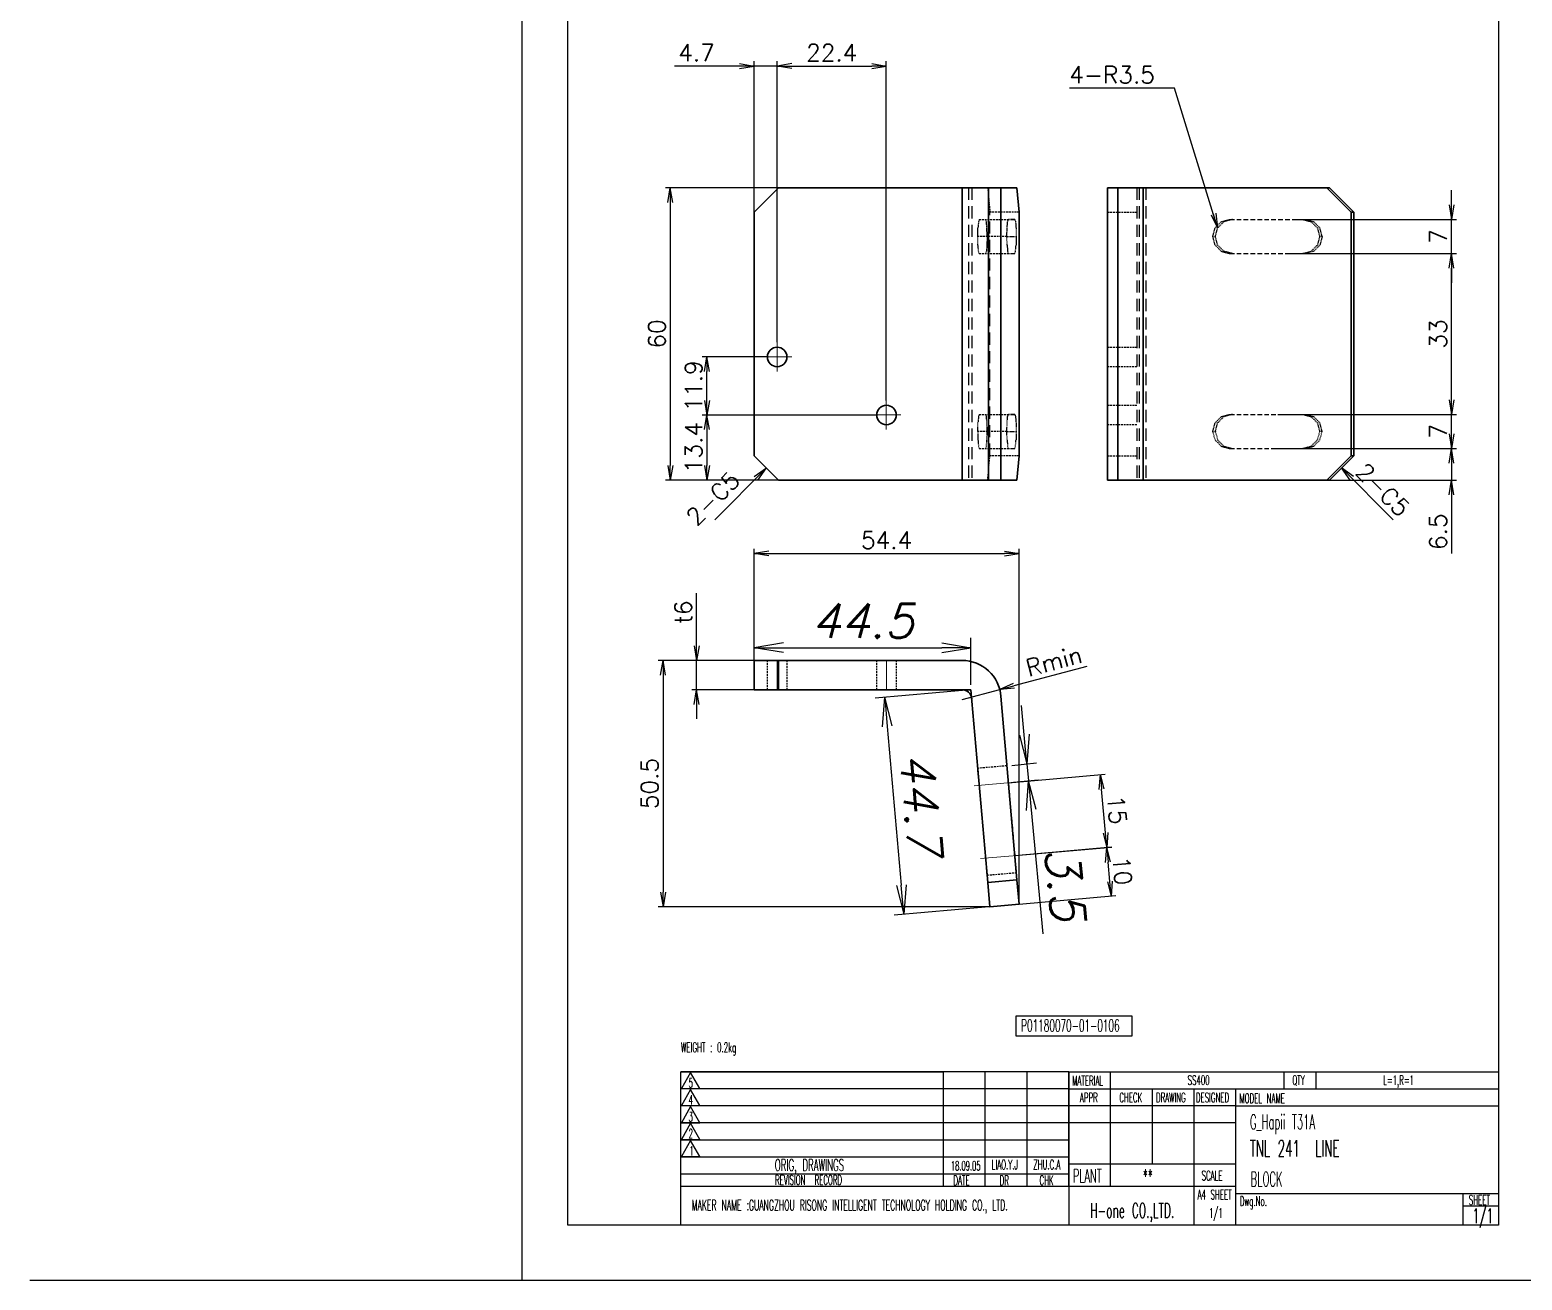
# Model space of a CAD drawing. Header units: inches. Extents: x 21 to 8642, y -3779 to 2137.
# Drawn here: x 20.5 to 326.8, y 18.9 to 275.5 of the extents above; entities that cross this region are included whole.
import ezdxf
from ezdxf.enums import TextEntityAlignment as Align

# ---------------------------------------------------------------- set-up
doc = ezdxf.new("R2010")
doc.units = ezdxf.units.IN
doc.header["$MEASUREMENT"] = 0
doc.linetypes.add('CENTER-HOKUTO', pattern=[23, 20, -1, 1, -1])
doc.linetypes.add('HIDDEN-HOKUTO', pattern=[3.8, 2.5, -1.3])
doc.layers.add('AM_HID', color=1, linetype='HIDDEN-HOKUTO', lineweight=25)
doc.layers.add('title_frame', color=7, linetype='Continuous')
doc.layers.add('word_dim', color=253, linetype='Continuous')
doc.styles.add('DIM_FONT', font='romans.shx', dxfattribs={"oblique": 15})
doc.styles.add('MX_NOTE_STANDARD', font='txt.shx', dxfattribs={"bigfont": 'bigfont.shx'})
doc.styles.get("Standard").update_dxf_attribs({"font": 'txt', "bigfont": 'gbcbig.shx'})
doc.dimstyles.new('HKT 1-1', dxfattribs={"dimtxt": 3.5, "dimasz": 3, "dimexe": 1, "dimexo": 0, "dimgap": 1, "dimtad": 3, "dimdsep": 46, "dimtxsty": 'Standard', "dimblk1": 'OPEN', "dimblk2": 'OPEN', "dimsah": 1, "dimcen": 0, "dimclrd": 256, "dimclre": 256, "dimclrt": 3, "dimazin": 2, "dimtfac": 1, "dimtmove": 0, "dimatfit": 3, "dimldrblk": 'OPEN', "dimfxl": 1, "dimtolj": 1, "dimlwd": 25, "dimlwe": 25, "dimarcsym": 0})
doc.dimstyles.new('SCALE-1-2$0', dxfattribs={"dimscale": 2, "dimtxt": 3.5, "dimasz": 3, "dimexe": 1, "dimexo": 0.5, "dimgap": 1, "dimtad": 3, "dimdec": 1, "dimdsep": 46, "dimtxsty": 'DIM_FONT', "dimblk1": 'OPEN', "dimblk2": 'OPEN', "dimsah": 1, "dimcen": 0, "dimclrd": 256, "dimclre": 256, "dimclrt": 7, "dimazin": 2, "dimtm": 1e-09, "dimtfac": 0.6, "dimtmove": 0, "dimatfit": 3, "dimldrblk": 'OPEN', "dimfxl": 1, "dimtolj": 2, "dimarcsym": 0})
doc.dimstyles.new('STANDARD 1-1', dxfattribs={"dimtxt": 3.5, "dimasz": 3, "dimexe": 1, "dimexo": 0, "dimgap": 1, "dimtad": 3, "dimdsep": 46, "dimtxsty": 'Standard', "dimblk1": 'OPEN', "dimblk2": 'OPEN', "dimsah": 1, "dimcen": 0, "dimclrt": 3, "dimazin": 2, "dimtfac": 1, "dimtmove": 0, "dimatfit": 3, "dimldrblk": 'OPEN', "dimfxl": 1, "dimtolj": 1, "dimtzin": 0, "dimarcsym": 0})

# ---------------------------------------------------------------- blocks, each defined once
blk = doc.blocks.new('_Open')
at = {"color": 0, "lineweight": -2}
for p, q in [((-1, 0.167), (0, 0)), ((-1, -0.167), (0, 0)), ((0, 0), (-1, 0))]:
    blk.add_line(p, q, dxfattribs=at)
blk = doc.blocks.new('*D8')
at = {"layer": 'DEFPOINTS', "color": 0, "linetype": 'Continuous', "ltscale": 2, "transparency": 16777216}
for p in [(169.2, 146.07), (150.49, 95.54), (217.57, 95.54)]:
    blk.add_point(p, dxfattribs=at)
at = {"layer": 'word_dim', "color": 0, "linetype": 'Continuous', "lineweight": -2, "ltscale": 2, "transparency": 16777216}
for p, q in [((169.2, 146.07), (149.49, 146.07)), ((150.49, 143.07), (150.49, 98.54)), ((217.57, 95.54), (149.49, 95.54))]:
    blk.add_line(p, q, dxfattribs=at)
at = {"layer": 'word_dim', "color": 0, "linetype": 'Continuous', "lineweight": -2, "ltscale": 2, "transparency": 16777216, "xscale": 3, "yscale": 3, "zscale": 3}
for p, rotation in [((150.49, 146.07), 90), ((150.49, 95.54), 270)]:
    blk.add_blockref('_Open', p, dxfattribs=dict(at, rotation=rotation))
at = {"layer": 'word_dim', "color": 3, "linetype": 'Continuous', "ltscale": 2, "transparency": 16777216, "insert": (147.74, 120.81), "char_height": 3.5, "attachment_point": 5, "rotation": 90}
blk.add_mtext('\\A1;50.5', dxfattribs=at)
blk = doc.blocks.new('*D9')
at = {"layer": 'DEFPOINTS', "color": 0, "linetype": 'Continuous', "ltscale": 2, "transparency": 16777216}
for p in [(157.38, 146.07), (169.2, 146.07), (169.2, 140.07)]:
    blk.add_point(p, dxfattribs=at)
at = {"layer": 'word_dim', "color": 0, "linetype": 'Continuous', "lineweight": -2, "ltscale": 2, "transparency": 16777216}
for p, q in [((157.38, 149.07), (157.38, 159.9)), ((169.2, 146.07), (156.38, 146.07)), ((157.38, 140.07), (157.38, 146.07)), ((169.2, 140.07), (156.38, 140.07)), ((157.38, 137.07), (157.38, 134.07))]:
    blk.add_line(p, q, dxfattribs=at)
at = {"layer": 'word_dim', "color": 0, "linetype": 'Continuous', "lineweight": -2, "ltscale": 2, "transparency": 16777216, "xscale": 3, "yscale": 3, "zscale": 3}
for p, rotation in [((157.38, 146.07), 270), ((157.38, 140.07), 90)]:
    blk.add_blockref('_Open', p, dxfattribs=dict(at, rotation=rotation))
at = {"layer": 'word_dim', "color": 3, "linetype": 'Continuous', "ltscale": 2, "transparency": 16777216, "insert": (154.63, 155.99), "char_height": 3.5, "attachment_point": 5, "rotation": 90}
blk.add_mtext('\\A1;t6', dxfattribs=at)
blk = doc.blocks.new('*D10')
at = {"layer": 'DEFPOINTS', "color": 0, "linetype": 'Continuous', "ltscale": 2, "transparency": 16777216}
for p in [(176.96, 243.07), (151.98, 183.07), (178.76, 183.07)]:
    blk.add_point(p, dxfattribs=at)
at = {"layer": 'word_dim', "color": 0, "linetype": 'Continuous', "lineweight": -2, "ltscale": 2, "transparency": 16777216}
for p, q in [((176.96, 243.07), (150.98, 243.07)), ((151.98, 240.07), (151.98, 186.07)), ((178.76, 183.07), (150.98, 183.07))]:
    blk.add_line(p, q, dxfattribs=at)
at = {"layer": 'word_dim', "color": 0, "linetype": 'Continuous', "lineweight": -2, "ltscale": 2, "transparency": 16777216, "xscale": 3, "yscale": 3, "zscale": 3}
for p, rotation in [((151.98, 243.07), 90), ((151.98, 183.07), 270)]:
    blk.add_blockref('_Open', p, dxfattribs=dict(at, rotation=rotation))
at = {"layer": 'word_dim', "color": 3, "linetype": 'Continuous', "ltscale": 2, "transparency": 16777216, "insert": (149.23, 213.07), "char_height": 3.5, "attachment_point": 5, "rotation": 90}
blk.add_mtext('\\A1;60', dxfattribs=at)
blk = doc.blocks.new('*D11')
at = {"layer": 'DEFPOINTS', "color": 0, "linetype": 'Continuous', "ltscale": 2, "transparency": 16777216}
for p in [(275.74, 189.57), (312.32, 189.57), (275.74, 183.07)]:
    blk.add_point(p, dxfattribs=at)
at = {"layer": 'word_dim', "color": 0, "linetype": 'Continuous', "lineweight": -2, "ltscale": 2, "transparency": 16777216}
for p, q in [((312.32, 192.57), (312.32, 195.57)), ((275.74, 189.57), (313.32, 189.57)), ((312.32, 189.57), (312.32, 183.07)), ((275.74, 183.07), (313.32, 183.07)), ((312.32, 180.07), (312.32, 167.99))]:
    blk.add_line(p, q, dxfattribs=at)
at = {"layer": 'word_dim', "color": 0, "linetype": 'Continuous', "lineweight": -2, "ltscale": 2, "transparency": 16777216, "xscale": 3, "yscale": 3, "zscale": 3}
for p, rotation in [((312.32, 189.57), 270), ((312.32, 183.07), 90)]:
    blk.add_blockref('_Open', p, dxfattribs=dict(at, rotation=rotation))
at = {"layer": 'word_dim', "color": 3, "linetype": 'Continuous', "ltscale": 2, "transparency": 16777216, "insert": (309.57, 172.49), "char_height": 3.5, "attachment_point": 5, "rotation": 90}
blk.add_mtext('\\A1;6.5', dxfattribs=at)
blk = doc.blocks.new('*D12')
at = {"layer": 'DEFPOINTS', "color": 0, "linetype": 'Continuous', "ltscale": 2, "transparency": 16777216}
for p in [(276.69, 196.57), (312.32, 196.57), (275.74, 189.57)]:
    blk.add_point(p, dxfattribs=at)
at = {"layer": 'word_dim', "color": 0, "linetype": 'Continuous', "lineweight": -2, "ltscale": 2, "transparency": 16777216}
for p, q in [((312.32, 199.57), (312.32, 202.57)), ((276.69, 196.57), (313.32, 196.57)), ((312.32, 189.57), (312.32, 196.57)), ((275.74, 189.57), (313.32, 189.57)), ((312.32, 186.57), (312.32, 183.57))]:
    blk.add_line(p, q, dxfattribs=at)
at = {"layer": 'word_dim', "color": 0, "linetype": 'Continuous', "lineweight": -2, "ltscale": 2, "transparency": 16777216, "xscale": 3, "yscale": 3, "zscale": 3}
for p, rotation in [((312.32, 196.57), 270), ((312.32, 189.57), 90)]:
    blk.add_blockref('_Open', p, dxfattribs=dict(at, rotation=rotation))
at = {"layer": 'word_dim', "color": 3, "linetype": 'Continuous', "ltscale": 2, "transparency": 16777216, "insert": (309.57, 193.07), "char_height": 3.5, "attachment_point": 5, "rotation": 90}
blk.add_mtext('\\A1;7', dxfattribs=at)
blk = doc.blocks.new('*D13')
at = {"layer": 'DEFPOINTS', "color": 0, "linetype": 'Continuous', "ltscale": 2, "transparency": 16777216}
for p in [(278.74, 229.57), (312.32, 229.57), (276.69, 196.57)]:
    blk.add_point(p, dxfattribs=at)
at = {"layer": 'word_dim', "color": 0, "linetype": 'Continuous', "lineweight": -2, "ltscale": 2, "transparency": 16777216}
for p, q in [((278.74, 229.57), (313.32, 229.57)), ((312.32, 199.57), (312.32, 226.57)), ((276.69, 196.57), (313.32, 196.57))]:
    blk.add_line(p, q, dxfattribs=at)
at = {"layer": 'word_dim', "color": 0, "linetype": 'Continuous', "lineweight": -2, "ltscale": 2, "transparency": 16777216, "xscale": 3, "yscale": 3, "zscale": 3}
for p, rotation in [((312.32, 229.57), 90), ((312.32, 196.57), 270)]:
    blk.add_blockref('_Open', p, dxfattribs=dict(at, rotation=rotation))
at = {"layer": 'word_dim', "color": 3, "linetype": 'Continuous', "ltscale": 2, "transparency": 16777216, "insert": (309.57, 213.07), "char_height": 3.5, "attachment_point": 5, "rotation": 90}
blk.add_mtext('\\A1;33', dxfattribs=at)
blk = doc.blocks.new('*D14')
at = {"layer": 'DEFPOINTS', "color": 0, "linetype": 'Continuous', "ltscale": 2, "transparency": 16777216}
for p in [(279.95, 236.57), (312.32, 236.57), (278.74, 229.57)]:
    blk.add_point(p, dxfattribs=at)
at = {"layer": 'word_dim', "color": 0, "linetype": 'Continuous', "lineweight": -2, "ltscale": 2, "transparency": 16777216}
for p, q in [((312.32, 239.57), (312.32, 242.57)), ((279.95, 236.57), (313.32, 236.57)), ((312.32, 229.57), (312.32, 236.57)), ((278.74, 229.57), (313.32, 229.57)), ((312.32, 226.57), (312.32, 223.57))]:
    blk.add_line(p, q, dxfattribs=at)
at = {"layer": 'word_dim', "color": 0, "linetype": 'Continuous', "lineweight": -2, "ltscale": 2, "transparency": 16777216, "xscale": 3, "yscale": 3, "zscale": 3}
for p, rotation in [((312.32, 236.57), 270), ((312.32, 229.57), 90)]:
    blk.add_blockref('_Open', p, dxfattribs=dict(at, rotation=rotation))
at = {"layer": 'word_dim', "color": 3, "linetype": 'Continuous', "ltscale": 2, "transparency": 16777216, "insert": (309.57, 233.07), "char_height": 3.5, "attachment_point": 5, "rotation": 90}
blk.add_mtext('\\A1;7', dxfattribs=at)
blk = doc.blocks.new('*D15')
at = {"layer": 'DEFPOINTS', "color": 0, "linetype": 'Continuous', "ltscale": 2, "transparency": 16777216}
for p in [(193.31, 196.44), (159.51, 183.07), (174.2, 183.07)]:
    blk.add_point(p, dxfattribs=at)
at = {"layer": 'word_dim', "color": 0, "linetype": 'Continuous', "lineweight": -2, "ltscale": 2, "transparency": 16777216}
for p, q in [((193.31, 196.44), (158.51, 196.44)), ((159.51, 193.44), (159.51, 186.07)), ((174.2, 183.07), (158.51, 183.07))]:
    blk.add_line(p, q, dxfattribs=at)
at = {"layer": 'word_dim', "color": 0, "linetype": 'Continuous', "lineweight": -2, "ltscale": 2, "transparency": 16777216, "xscale": 3, "yscale": 3, "zscale": 3}
for p, rotation in [((159.51, 196.44), 90), ((159.51, 183.07), 270)]:
    blk.add_blockref('_Open', p, dxfattribs=dict(at, rotation=rotation))
at = {"layer": 'word_dim', "color": 3, "linetype": 'Continuous', "ltscale": 2, "transparency": 16777216, "insert": (156.76, 189.76), "char_height": 3.5, "attachment_point": 5, "rotation": 90}
blk.add_mtext('\\A1;13.4', dxfattribs=at)
blk = doc.blocks.new('*D16')
at = {"layer": 'DEFPOINTS', "color": 0, "linetype": 'Continuous', "ltscale": 2, "transparency": 16777216}
for p in [(159.51, 208.36), (171.91, 208.36), (194.35, 196.44)]:
    blk.add_point(p, dxfattribs=at)
at = {"layer": 'word_dim', "color": 0, "linetype": 'Continuous', "lineweight": -2, "ltscale": 2, "transparency": 16777216}
for p, q in [((171.91, 208.36), (158.51, 208.36)), ((159.51, 199.44), (159.51, 205.36)), ((194.35, 196.44), (158.51, 196.44))]:
    blk.add_line(p, q, dxfattribs=at)
at = {"layer": 'word_dim', "color": 0, "linetype": 'Continuous', "lineweight": -2, "ltscale": 2, "transparency": 16777216, "xscale": 3, "yscale": 3, "zscale": 3}
for p, rotation in [((159.51, 208.36), 90), ((159.51, 196.44), 270)]:
    blk.add_blockref('_Open', p, dxfattribs=dict(at, rotation=rotation))
at = {"layer": 'word_dim', "color": 3, "linetype": 'Continuous', "ltscale": 2, "transparency": 16777216, "insert": (156.76, 202.4), "char_height": 3.5, "attachment_point": 5, "rotation": 90}
blk.add_mtext('\\A1;11.9', dxfattribs=at)
blk = doc.blocks.new('*D17')
at = {"layer": 'DEFPOINTS', "color": 0, "linetype": 'Continuous', "ltscale": 2, "transparency": 16777216}
for p in [(173.91, 268.04), (169.2, 214.18), (173.91, 211.36)]:
    blk.add_point(p, dxfattribs=at)
at = {"layer": 'word_dim', "color": 0, "linetype": 'Continuous', "lineweight": -2, "ltscale": 2, "transparency": 16777216}
for p, q in [((166.2, 268.04), (152.86, 268.04)), ((169.2, 214.18), (169.2, 269.04)), ((173.91, 268.04), (169.2, 268.04)), ((173.91, 211.36), (173.91, 269.04)), ((176.91, 268.04), (179.91, 268.04))]:
    blk.add_line(p, q, dxfattribs=at)
at = {"layer": 'word_dim', "color": 0, "linetype": 'Continuous', "lineweight": -2, "ltscale": 2, "transparency": 16777216, "xscale": 3, "yscale": 3, "zscale": 3}
blk.add_blockref('_Open', (169.2, 268.04), dxfattribs=at)
at = {"layer": 'word_dim', "color": 0, "linetype": 'Continuous', "lineweight": -2, "ltscale": 2, "transparency": 16777216, "xscale": 3, "yscale": 3, "zscale": 3, "rotation": 180}
blk.add_blockref('_Open', (173.91, 268.04), dxfattribs=at)
at = {"layer": 'word_dim', "color": 3, "linetype": 'Continuous', "ltscale": 2, "transparency": 16777216, "insert": (157.36, 270.79), "char_height": 3.5, "attachment_point": 5}
blk.add_mtext('\\A1;4.7', dxfattribs=at)
blk = doc.blocks.new('*D18')
at = {"layer": 'DEFPOINTS', "color": 0, "linetype": 'Continuous', "ltscale": 2, "transparency": 16777216}
for p in [(196.31, 268.04), (173.91, 211.36), (196.31, 199.44)]:
    blk.add_point(p, dxfattribs=at)
at = {"layer": 'word_dim', "color": 0, "linetype": 'Continuous', "lineweight": -2, "ltscale": 2, "transparency": 16777216}
for p, q in [((173.91, 211.36), (173.91, 269.04)), ((176.91, 268.04), (193.31, 268.04)), ((196.31, 199.44), (196.31, 269.04))]:
    blk.add_line(p, q, dxfattribs=at)
at = {"layer": 'word_dim', "color": 0, "linetype": 'Continuous', "lineweight": -2, "ltscale": 2, "transparency": 16777216, "xscale": 3, "yscale": 3, "zscale": 3, "rotation": 180}
blk.add_blockref('_Open', (173.91, 268.04), dxfattribs=at)
at = {"layer": 'word_dim', "color": 0, "linetype": 'Continuous', "lineweight": -2, "ltscale": 2, "transparency": 16777216, "xscale": 3, "yscale": 3, "zscale": 3}
blk.add_blockref('_Open', (196.31, 268.04), dxfattribs=at)
at = {"layer": 'word_dim', "color": 3, "linetype": 'Continuous', "ltscale": 2, "transparency": 16777216, "insert": (185.11, 270.79), "char_height": 3.5, "attachment_point": 5}
blk.add_mtext('\\A1;22.4', dxfattribs=at)
blk = doc.blocks.new('*D19')
at = {"layer": 'DEFPOINTS', "color": 0, "linetype": 'Continuous', "ltscale": 2, "transparency": 16777216}
for p in [(241.57, 107.68), (222.7, 106.03), (223.57, 96.07)]:
    blk.add_point(p, dxfattribs=at)
at = {"layer": 'word_dim', "color": 0, "linetype": 'Continuous', "lineweight": -2, "ltscale": 2, "transparency": 16777216}
for p, q in [((222.7, 106.03), (242.57, 107.77)), ((242.18, 100.71), (241.83, 104.7)), ((223.57, 96.07), (243.44, 97.81))]:
    blk.add_line(p, q, dxfattribs=at)
at = {"layer": 'word_dim', "color": 0, "linetype": 'Continuous', "lineweight": -2, "ltscale": 2, "transparency": 16777216, "xscale": 3, "yscale": 3, "zscale": 3}
for p, rotation in [((241.57, 107.68), 95.00064459754958), ((242.44, 97.72), 275.0006445975496)]:
    blk.add_blockref('_Open', p, dxfattribs=dict(at, rotation=rotation))
at = {"layer": 'word_dim', "color": 3, "linetype": 'Continuous', "ltscale": 2, "transparency": 16777216, "insert": (244.75, 102.94), "char_height": 3.5, "attachment_point": 5, "rotation": 275.0006}
blk.add_mtext('\\A1;10', dxfattribs=at)
blk = doc.blocks.new('*D20')
at = {"layer": 'DEFPOINTS', "color": 0, "linetype": 'Continuous', "ltscale": 2, "transparency": 16777216}
for p in [(240.24, 122.65), (221.37, 120.97), (222.7, 106.03)]:
    blk.add_point(p, dxfattribs=at)
at = {"layer": 'word_dim', "color": 0, "linetype": 'Continuous', "lineweight": -2, "ltscale": 2, "transparency": 16777216}
for p, q in [((221.37, 120.97), (241.23, 122.74)), ((241.3, 110.7), (240.5, 119.67)), ((222.7, 106.03), (242.56, 107.8))]:
    blk.add_line(p, q, dxfattribs=at)
at = {"layer": 'word_dim', "color": 0, "linetype": 'Continuous', "lineweight": -2, "ltscale": 2, "transparency": 16777216, "xscale": 3, "yscale": 3, "zscale": 3}
for p, rotation in [((240.24, 122.65), 95.09245455456644), ((241.57, 107.71), 275.0924545545664)]:
    blk.add_blockref('_Open', p, dxfattribs=dict(at, rotation=rotation))
at = {"layer": 'word_dim', "color": 3, "linetype": 'Continuous', "ltscale": 2, "transparency": 16777216, "insert": (243.64, 115.43), "char_height": 3.5, "attachment_point": 5, "rotation": 275.0925}
blk.add_mtext('\\A1;15', dxfattribs=at)
blk = doc.blocks.new('*D21')
at = {"layer": 'DEFPOINTS', "color": 0, "linetype": 'Continuous', "ltscale": 2, "transparency": 16777216}
for p in [(223.57, 168.01), (169.2, 140.07), (223.57, 96.07)]:
    blk.add_point(p, dxfattribs=at)
at = {"layer": 'word_dim', "color": 0, "linetype": 'Continuous', "lineweight": -2, "ltscale": 2, "transparency": 16777216}
for p, q in [((169.2, 140.07), (169.2, 169.01)), ((223.57, 96.07), (223.57, 169.01)), ((172.2, 168.01), (220.57, 168.01))]:
    blk.add_line(p, q, dxfattribs=at)
at = {"layer": 'word_dim', "color": 0, "linetype": 'Continuous', "lineweight": -2, "ltscale": 2, "transparency": 16777216, "xscale": 3, "yscale": 3, "zscale": 3, "rotation": 180}
blk.add_blockref('_Open', (169.2, 168.01), dxfattribs=at)
at = {"layer": 'word_dim', "color": 0, "linetype": 'Continuous', "lineweight": -2, "ltscale": 2, "transparency": 16777216, "xscale": 3, "yscale": 3, "zscale": 3}
blk.add_blockref('_Open', (223.57, 168.01), dxfattribs=at)
at = {"layer": 'word_dim', "color": 3, "linetype": 'Continuous', "ltscale": 2, "transparency": 16777216, "insert": (196.38, 170.76), "char_height": 3.5, "attachment_point": 5}
blk.add_mtext('\\A1;54.4', dxfattribs=at)
blk = doc.blocks.new('*D22')
at = {"layer": 'DEFPOINTS', "color": 0, "linetype": 'Continuous', "ltscale": 2, "transparency": 16777216}
for p in [(211.87, 138.07), (219.6, 140.12)]:
    blk.add_point(p, dxfattribs=at)
at = {"layer": 'word_dim', "linetype": 'Continuous', "lineweight": 25, "ltscale": 2, "transparency": 16777216}
for p, q in [((237.48, 144.86), (222.5, 140.89)), ((211.87, 138.07), (219.6, 140.12))]:
    blk.add_line(p, q, dxfattribs=at)
at = {"layer": 'word_dim', "linetype": 'Continuous', "lineweight": 25, "ltscale": 2, "transparency": 16777216, "xscale": 3, "yscale": 3, "zscale": 3, "rotation": 194.8430933498145}
blk.add_blockref('_Open', (219.6, 140.12), dxfattribs=at)
at = {"layer": 'word_dim', "color": 3, "linetype": 'Continuous', "ltscale": 2, "transparency": 16777216, "insert": (230.74, 145.92), "char_height": 3.5, "attachment_point": 5, "rotation": 14.8431}
blk.add_mtext('\\A1;Rmin', dxfattribs=at)
blk = doc.blocks.new('*D349')
at = {"lineweight": -2, "transparency": 16777216}
for p, q in [((169.2, 141.07), (169.2, 150.69)), ((213.68, 141.07), (213.68, 150.69)), ((175.2, 148.69), (207.68, 148.69))]:
    blk.add_line(p, q, dxfattribs=at)
at = {"layer": 'DEFPOINTS', "color": 0, "transparency": 16777216}
for p in [(213.68, 148.69), (169.2, 140.07), (213.68, 140.07)]:
    blk.add_point(p, dxfattribs=at)
at = {"lineweight": -2, "transparency": 16777216, "xscale": 6, "yscale": 6, "zscale": 6, "rotation": 180}
blk.add_blockref('_Open', (169.2, 148.69), dxfattribs=at)
at = {"lineweight": -2, "transparency": 16777216, "xscale": 6, "yscale": 6, "zscale": 6}
blk.add_blockref('_Open', (213.68, 148.69), dxfattribs=at)
at = {"color": 7, "transparency": 16777216, "insert": (191.44, 154.19), "char_height": 7, "attachment_point": 5, "style": 'DIM_FONT'}
blk.add_mtext('\\A2;44.5', dxfattribs=at)
blk = doc.blocks.new('*D350')
at = {"lineweight": -2, "transparency": 16777216}
for p, q in [((212.68, 139.98), (194.01, 138.35)), ((196.52, 132.55), (199.37, 99.98)), ((216.58, 95.46), (197.9, 93.82))]:
    blk.add_line(p, q, dxfattribs=at)
at = {"layer": 'DEFPOINTS', "color": 0, "transparency": 16777216}
for p in [(213.68, 140.07), (217.57, 95.55), (199.9, 94)]:
    blk.add_point(p, dxfattribs=at)
at = {"lineweight": -2, "transparency": 16777216, "xscale": 6, "yscale": 6, "zscale": 6}
for p, rotation in [((196, 138.52), 94.99971913333134), ((199.9, 94), 274.9997191333313)]:
    blk.add_blockref('_Open', p, dxfattribs=dict(at, rotation=rotation))
at = {"color": 7, "transparency": 16777216, "insert": (203.43, 116.74), "char_height": 7, "attachment_point": 5, "rotation": 274.9997, "style": 'DIM_FONT'}
blk.add_mtext('\\A2;44.7', dxfattribs=at)
blk = doc.blocks.new('*D351')
at = {"lineweight": -2, "transparency": 16777216}
for p, q in [((224.62, 130.82), (224.05, 136.8)), ((222.06, 124.55), (227.17, 125.04)), ((225.18, 124.85), (225.51, 121.36)), ((222.39, 121.07), (227.5, 121.55)), ((226.07, 115.39), (228.47, 89.98))]:
    blk.add_line(p, q, dxfattribs=at)
at = {"layer": 'DEFPOINTS', "color": 0, "transparency": 16777216}
for p in [(221.06, 124.46), (221.39, 120.98), (225.51, 121.36)]:
    blk.add_point(p, dxfattribs=at)
at = {"lineweight": -2, "transparency": 16777216, "xscale": 6, "yscale": 6, "zscale": 6}
for p, rotation in [((225.18, 124.85), 275.3886997706268), ((225.51, 121.36), 95.38869977062679)]:
    blk.add_blockref('_Open', p, dxfattribs=dict(at, rotation=rotation))
at = {"color": 7, "transparency": 16777216, "insert": (233.03, 100.22), "char_height": 7, "attachment_point": 5, "rotation": 275.3887, "style": 'DIM_FONT'}
blk.add_mtext('\\A2;3.5', dxfattribs=at)

msp = doc.modelspace()

# ---------------------------------------------------------------- linework, layer by layer
at = {"color": 7, "lineweight": 35, "ltscale": 0.176777}
for p, q in [((174.197, 243.07), (169.197, 238.07)), ((169.197, 188.07), (174.197, 183.07))]:
    msp.add_line(p, q, dxfattribs=at)
at = {"color": 7, "lineweight": 35}
for p, q in [((174.197, 243.07), (211.869, 243.07)), ((211.869, 243.07), (211.869, 183.07)), ((217.267, 243.07), (217.267, 183.07)), ((219.838, 243.07), (219.838, 183.07)), ((241.718, 243.07), (241.718, 183.07)), ((243.82, 243.07), (243.82, 183.07)), ((286.734, 243.07), (249.023, 243.07)), ((249.023, 243.07), (249.023, 183.07)), ((169.197, 238.07), (169.197, 188.07)), ((223.572, 188.07), (223.572, 238.07)), ((291.718, 188.07), (291.718, 238.07)), ((292.242, 188.07), (292.242, 238.07)), ((211.869, 183.07), (174.197, 183.07)), ((286.734, 183.07), (249.023, 183.07)), ((211.869, 146.07), (174.197, 146.07)), ((213.678, 140.07), (174.197, 140.07)), ((213.678, 140.07), (217.134, 100.526)), ((223.134, 101.051), (219.838, 138.768))]:
    msp.add_line(p, q, dxfattribs=at)
at = {"color": 7, "lineweight": 35, "ltscale": 0.072461}
for p, q in [((211.869, 243.07), (214.767, 243.07)), ((214.767, 183.07), (211.869, 183.07))]:
    msp.add_line(p, q, dxfattribs=at)
at = {"color": 7, "lineweight": 35, "ltscale": 0.0625}
for p, q in [((214.767, 243.07), (217.267, 243.07)), ((217.267, 183.07), (214.767, 183.07))]:
    msp.add_line(p, q, dxfattribs=at)
at = {"color": 7, "lineweight": 35, "ltscale": 0.044336}
for p, q in [((217.267, 243.07), (219.041, 243.07)), ((219.041, 183.07), (217.267, 183.07))]:
    msp.add_line(p, q, dxfattribs=at)
at = {"color": 7, "lineweight": 35, "ltscale": 0.019922}
for p, q in [((219.041, 243.07), (219.838, 243.07)), ((219.838, 183.07), (219.041, 183.07))]:
    msp.add_line(p, q, dxfattribs=at)
at = {"color": 7, "lineweight": 35, "ltscale": 0.082422}
for p, q in [((223.134, 243.07), (219.838, 243.07)), ((223.134, 183.07), (219.838, 183.07))]:
    msp.add_line(p, q, dxfattribs=at)
at = {"color": 7, "lineweight": 35, "ltscale": 0.125478}
for p, q in [((223.134, 243.07), (223.572, 238.07)), ((223.572, 188.07), (223.134, 183.07))]:
    msp.add_line(p, q, dxfattribs=at)
at = {"color": 7, "lineweight": 35, "ltscale": 0.013672}
for p, q in [((241.718, 243.07), (242.265, 243.07)), ((242.265, 183.07), (241.718, 183.07))]:
    msp.add_line(p, q, dxfattribs=at)
at = {"color": 7, "lineweight": 35, "ltscale": 0.038867}
for p, q in [((242.265, 243.07), (243.82, 243.07)), ((243.82, 183.07), (242.265, 183.07))]:
    msp.add_line(p, q, dxfattribs=at)
at = {"color": 7, "lineweight": 35, "ltscale": 0.058984}
for p, q in [((243.82, 243.07), (246.179, 243.07)), ((246.179, 183.07), (243.82, 183.07))]:
    msp.add_line(p, q, dxfattribs=at)
at = {"color": 7, "lineweight": 35, "ltscale": 0.071094}
for p, q in [((246.179, 243.07), (249.023, 243.07)), ((249.023, 183.07), (246.179, 183.07))]:
    msp.add_line(p, q, dxfattribs=at)
at = {"color": 7, "lineweight": 35, "ltscale": 0.176501}
for p, q in [((286.734, 243.07), (291.718, 238.07)), ((291.718, 188.07), (286.734, 183.07))]:
    msp.add_line(p, q, dxfattribs=at)
at = {"color": 7, "lineweight": 35, "ltscale": 0.013281}
for p, q in [((287.265, 243.07), (286.734, 243.07)), ((286.734, 183.07), (287.265, 183.07))]:
    msp.add_line(p, q, dxfattribs=at)
at = {"color": 7, "lineweight": 35, "ltscale": 0.176363}
for p, q in [((287.265, 243.07), (292.242, 238.07)), ((287.265, 183.07), (292.242, 188.07))]:
    msp.add_line(p, q, dxfattribs=at)
at = {"color": 7, "lineweight": 35, "ltscale": 0.013086}
for p, q in [((291.718, 238.07), (292.242, 238.07)), ((291.718, 188.07), (292.242, 188.07))]:
    msp.add_line(p, q, dxfattribs=at)
at = {"color": 2, "linetype": 'CENTER-HOKUTO', "lineweight": 13, "ltscale": 2}
for p, q in [((173.908, 205.356), (173.908, 211.356)), ((170.932, 208.356), (176.932, 208.356)), ((196.31, 193.443), (196.31, 199.443)), ((193.31, 196.443), (199.31, 196.443)), ((173.908, 140.07), (173.908, 146.07)), ((196.345, 140.07), (196.345, 146.07)), ((214.323, 120.357), (222.696, 121.089)), ((215.629, 105.414), (224.002, 106.147))]:
    msp.add_line(p, q, dxfattribs=at)
at = {"color": 7, "lineweight": 35, "ltscale": 0.125}
for p, q in [((169.197, 146.07), (174.197, 146.07)), ((169.197, 140.07), (174.197, 140.07))]:
    msp.add_line(p, q, dxfattribs=at)
at = {"color": 7, "lineweight": 35, "ltscale": 0.15}
for p, q in [((169.197, 146.07), (169.197, 140.07)), ((174.197, 146.07), (174.197, 140.07))]:
    msp.add_line(p, q, dxfattribs=at)
at = {"color": 7, "lineweight": 35, "ltscale": 0.000695801}
msp.add_line((215.127, 123.498), (215.127, 123.47), dxfattribs=at)
at = {"color": 7, "lineweight": 35, "ltscale": 0.032043}
msp.add_line((215.127, 123.47), (215.244, 122.193), dxfattribs=at)
at = {"color": 7, "lineweight": 35, "ltscale": 0.011346}
msp.add_line((216.814, 104.216), (216.853, 103.764), dxfattribs=at)
at = {"color": 7, "lineweight": 35, "ltscale": 0.032026}
msp.add_line((216.853, 103.764), (216.963, 102.488), dxfattribs=at)
at = {"color": 7, "lineweight": 35, "ltscale": 0.010142}
msp.add_line((216.963, 102.488), (217.002, 102.084), dxfattribs=at)
at = {"color": 7, "lineweight": 35, "ltscale": 0.150573}
for p, q in [((223.134, 101.051), (217.134, 100.526)), ((223.572, 96.07), (217.572, 95.545))]:
    msp.add_line(p, q, dxfattribs=at)
at = {"color": 7, "lineweight": 35, "ltscale": 0.125003}
for p, q in [((217.134, 100.526), (217.572, 95.545)), ((223.572, 96.07), (223.134, 101.051))]:
    msp.add_line(p, q, dxfattribs=at)
at = {"linetype": 'Continuous'}
msp.add_line((268.081, 54.664), (321.981, 54.664), dxfattribs=at)
at = {"color": 7, "lineweight": 35}
for centre in [(173.908, 208.356), (196.345, 196.443)]:
    msp.add_circle(centre, 2, dxfattribs=at)
for centre, radius, start in [((211.869, 138.07), 8, 4.18395), ((211.845, 138.07), 2, 4.18369)]:
    msp.add_arc(centre, radius, start, 90, dxfattribs=at)
at = {"layer": 'AM_HID'}
for p, q in [((211.845, 243.07), (211.845, 183.07)), ((213.197, 243.07), (213.197, 183.07)), ((213.838, 243.07), (213.838, 183.07)), ((247.718, 243.07), (247.718, 183.07)), ((248.242, 243.07), (248.242, 183.07)), ((249.547, 243.07), (249.547, 183.07)), ((217.572, 188.07), (217.572, 238.07))]:
    msp.add_line(p, q, dxfattribs=at)
at = {"layer": 'AM_HID', "ltscale": 0.125478}
for p, q in [((217.134, 243.07), (217.572, 238.07)), ((217.134, 183.07), (217.572, 188.07))]:
    msp.add_line(p, q, dxfattribs=at)
at = {"layer": 'AM_HID', "ltscale": 0.082422}
msp.add_line((219.838, 243.07), (223.134, 243.07), dxfattribs=at)
at = {"layer": 'AM_HID', "ltscale": 0.032165}
for p, q in [((215.244, 236.102), (215.127, 234.82)), ((221.103, 234.82), (221.22, 236.102)), ((215.244, 230.039), (215.127, 231.32)), ((221.103, 231.32), (221.22, 230.039)), ((215.244, 196.102), (215.127, 194.82)), ((221.103, 194.82), (221.22, 196.102)), ((215.127, 191.32), (215.244, 190.039)), ((221.103, 191.32), (221.22, 190.039))]:
    msp.add_line(p, q, dxfattribs=at)
at = {"layer": 'AM_HID', "ltscale": 0.012292}
for p, q in [((215.392, 236.57), (215.244, 236.102)), ((221.22, 236.102), (221.369, 236.57)), ((215.392, 229.57), (215.244, 230.039)), ((221.22, 230.039), (221.369, 229.57)), ((215.392, 196.57), (215.244, 196.102)), ((221.22, 196.102), (221.369, 196.57)), ((215.244, 190.039), (215.392, 189.57)), ((221.22, 190.039), (221.369, 189.57))]:
    msp.add_line(p, q, dxfattribs=at)
at = {"layer": 'AM_HID', "ltscale": 0.149414}
for p, q in [((215.392, 236.57), (221.369, 236.57)), ((221.064, 233.07), (215.088, 233.07)), ((215.392, 229.57), (221.369, 229.57)), ((215.392, 196.57), (221.369, 196.57)), ((221.064, 193.07), (215.088, 193.07)), ((215.392, 189.57), (221.369, 189.57))]:
    msp.add_line(p, q, dxfattribs=at)
at = {"layer": 'AM_HID', "ltscale": 0.012353}
for p, q in [((216.697, 236.57), (216.853, 236.102)), ((222.673, 236.57), (222.83, 236.102)), ((216.853, 230.039), (216.697, 229.57)), ((222.673, 229.57), (222.83, 230.039)), ((216.697, 196.57), (216.853, 196.102)), ((222.673, 196.57), (222.83, 196.102)), ((216.697, 189.57), (216.853, 190.039)), ((222.673, 189.57), (222.83, 190.039))]:
    msp.add_line(p, q, dxfattribs=at)
at = {"layer": 'AM_HID', "ltscale": 0.032148}
for p, q in [((216.963, 234.82), (216.853, 236.102)), ((222.83, 236.102), (222.939, 234.82)), ((216.963, 231.32), (216.853, 230.039)), ((222.83, 230.039), (222.939, 231.32)), ((216.963, 194.82), (216.853, 196.102)), ((222.83, 196.102), (222.939, 194.82)), ((216.853, 190.039), (216.963, 191.32)), ((222.83, 190.039), (222.939, 191.32))]:
    msp.add_line(p, q, dxfattribs=at)
at = {"layer": 'AM_HID', "ltscale": 0.15}
for p, q in [((223.572, 238.07), (217.572, 238.07)), ((241.718, 238.07), (247.718, 238.07)), ((241.718, 210.356), (247.718, 210.356)), ((247.718, 206.356), (241.718, 206.356)), ((241.718, 198.443), (247.718, 198.443)), ((247.718, 194.443), (241.718, 194.443)), ((223.572, 188.07), (217.572, 188.07)), ((241.718, 188.07), (247.718, 188.07)), ((171.908, 140.07), (171.908, 146.07)), ((175.908, 146.07), (175.908, 140.07)), ((194.345, 140.07), (194.345, 146.07)), ((198.345, 146.07), (198.345, 140.07))]:
    msp.add_line(p, q, dxfattribs=at)
at = {"layer": 'AM_HID', "ltscale": 0.032617}
for p, q in [((221.369, 236.57), (222.673, 236.57)), ((222.673, 236.57), (221.369, 236.57)), ((221.369, 229.57), (222.673, 229.57)), ((221.369, 196.57), (222.673, 196.57)), ((222.673, 196.57), (221.369, 196.57)), ((221.369, 189.57), (222.673, 189.57))]:
    msp.add_line(p, q, dxfattribs=at)
at = {"layer": 'AM_HID', "ltscale": 0.045161}
for p, q in [((263.797, 234.82), (265.07, 236.102)), ((265.593, 236.102), (264.32, 234.82)), ((263.797, 231.32), (265.07, 230.039)), ((265.593, 230.039), (264.32, 231.32)), ((263.797, 194.82), (265.07, 196.102)), ((265.593, 196.102), (264.32, 194.82)), ((263.797, 191.32), (265.07, 190.039)), ((264.32, 191.32), (265.593, 190.039))]:
    msp.add_line(p, q, dxfattribs=at)
at = {"layer": 'AM_HID', "ltscale": 0.045104}
for p, q in [((265.07, 236.102), (266.812, 236.57)), ((267.336, 236.57), (265.593, 236.102)), ((281.757, 236.57), (283.5, 236.102)), ((282.281, 236.57), (284.023, 236.102)), ((265.07, 230.039), (266.812, 229.57)), ((267.336, 229.57), (265.593, 230.039)), ((281.757, 229.57), (283.5, 230.039)), ((284.023, 230.039), (282.281, 229.57)), ((265.07, 196.102), (266.812, 196.57)), ((267.336, 196.57), (265.593, 196.102)), ((281.757, 196.57), (283.5, 196.102)), ((282.281, 196.57), (284.023, 196.102)), ((265.07, 190.039), (266.812, 189.57)), ((265.593, 190.039), (267.336, 189.57)), ((281.757, 189.57), (283.5, 190.039)), ((282.281, 189.57), (284.023, 190.039))]:
    msp.add_line(p, q, dxfattribs=at)
at = {"layer": 'AM_HID', "ltscale": 0.373633}
for p, q in [((266.812, 236.57), (281.757, 236.57)), ((266.812, 229.57), (281.757, 229.57)), ((266.812, 196.57), (281.757, 196.57)), ((266.812, 189.57), (281.757, 189.57))]:
    msp.add_line(p, q, dxfattribs=at)
at = {"layer": 'AM_HID', "ltscale": 0.013086}
for p, q in [((281.757, 236.57), (282.281, 236.57)), ((263.328, 233.07), (263.851, 233.07)), ((285.765, 233.07), (285.242, 233.07)), ((282.281, 229.57), (281.757, 229.57)), ((281.757, 196.57), (282.281, 196.57)), ((263.328, 193.07), (263.851, 193.07)), ((285.765, 193.07), (285.242, 193.07)), ((282.281, 189.57), (281.757, 189.57))]:
    msp.add_line(p, q, dxfattribs=at)
at = {"layer": 'AM_HID', "ltscale": 0.045299}
for p, q in [((283.5, 236.102), (284.781, 234.82)), ((285.304, 234.82), (284.023, 236.102)), ((283.5, 230.039), (284.781, 231.32)), ((285.304, 231.32), (284.023, 230.039)), ((283.5, 196.102), (284.781, 194.82)), ((285.304, 194.82), (284.023, 196.102)), ((283.5, 190.039), (284.781, 191.32)), ((284.023, 190.039), (285.304, 191.32))]:
    msp.add_line(p, q, dxfattribs=at)
at = {"layer": 'AM_HID', "ltscale": 0.043761}
for p, q in [((215.088, 233.07), (215.127, 234.82)), ((215.127, 231.32), (215.088, 233.07)), ((217.002, 233.07), (216.963, 234.82)), ((217.002, 233.07), (216.963, 231.32)), ((221.064, 233.07), (221.103, 234.82)), ((221.103, 231.32), (221.064, 233.07)), ((222.939, 234.82), (222.978, 233.07)), ((222.978, 233.07), (222.939, 231.32)), ((215.088, 193.07), (215.127, 194.82)), ((215.088, 193.07), (215.127, 191.32)), ((217.002, 193.07), (216.963, 194.82)), ((216.963, 191.32), (217.002, 193.07)), ((221.064, 193.07), (221.103, 194.82)), ((221.103, 191.32), (221.064, 193.07)), ((222.939, 194.82), (222.978, 193.07)), ((222.978, 193.07), (222.939, 191.32))]:
    msp.add_line(p, q, dxfattribs=at)
at = {"layer": 'AM_HID', "ltscale": 0.047852}
for p, q in [((221.064, 233.07), (222.978, 233.07)), ((221.064, 193.07), (222.978, 193.07))]:
    msp.add_line(p, q, dxfattribs=at)
at = {"layer": 'AM_HID', "ltscale": 0.045292}
for p, q in [((263.328, 233.07), (263.797, 234.82)), ((263.797, 231.32), (263.328, 233.07)), ((263.851, 233.07), (264.32, 234.82)), ((264.32, 231.32), (263.851, 233.07)), ((263.328, 193.07), (263.797, 194.82)), ((263.797, 191.32), (263.328, 193.07)), ((263.851, 193.07), (264.32, 194.82)), ((263.851, 193.07), (264.32, 191.32))]:
    msp.add_line(p, q, dxfattribs=at)
at = {"layer": 'AM_HID', "ltscale": 0.045242}
for p, q in [((284.781, 234.82), (285.242, 233.07)), ((285.242, 233.07), (284.781, 231.32)), ((285.765, 233.07), (285.304, 234.82)), ((285.765, 233.07), (285.304, 231.32)), ((284.781, 194.82), (285.242, 193.07)), ((285.242, 193.07), (284.781, 191.32)), ((285.765, 193.07), (285.304, 194.82)), ((285.304, 191.32), (285.765, 193.07))]:
    msp.add_line(p, q, dxfattribs=at)
at = {"layer": 'AM_HID', "ltscale": 0.013281}
msp.add_line((286.734, 183.07), (287.265, 183.07), dxfattribs=at)
at = {"layer": 'AM_HID', "ltscale": 0.149985}
for p, q in [((221.064, 124.46), (215.088, 123.937)), ((217.002, 102.021), (222.978, 102.543))]:
    msp.add_line(p, q, dxfattribs=at)
at = {"layer": 'AM_HID', "ltscale": 0.01103}
msp.add_line((215.088, 123.937), (215.127, 123.498), dxfattribs=at)
at = {"layer": 'AM_HID', "ltscale": 0.011723}
for p, q in [((221.103, 123.993), (221.064, 124.46)), ((222.978, 102.543), (222.939, 103.011))]:
    msp.add_line(p, q, dxfattribs=at)
at = {"layer": 'AM_HID', "ltscale": 0.032043}
msp.add_line((221.103, 123.993), (221.22, 122.716), dxfattribs=at)
at = {"layer": 'AM_HID', "ltscale": 0.043737}
msp.add_line((221.22, 122.716), (221.369, 120.973), dxfattribs=at)
at = {"layer": 'AM_HID', "ltscale": 0.374993}
msp.add_line((221.369, 120.973), (222.673, 106.03), dxfattribs=at)
at = {"layer": 'AM_HID', "ltscale": 0.032408}
msp.add_line((216.697, 105.507), (216.814, 104.216), dxfattribs=at)
at = {"layer": 'AM_HID', "ltscale": 0.043754}
msp.add_line((222.673, 106.03), (222.83, 104.287), dxfattribs=at)
at = {"layer": 'AM_HID', "ltscale": 0.032026}
msp.add_line((222.83, 104.287), (222.939, 103.011), dxfattribs=at)
at = {"layer": 'AM_HID', "ltscale": 0.001587}
msp.add_line((217.002, 102.084), (217.002, 102.021), dxfattribs=at)
at = {"layer": 'title_frame'}
for p, q in [((130.981, 30.164), (130.981, 305.914)), ((321.981, 305.914), (321.981, 30.164)), ((222.939, 73.181), (246.681, 73.181)), ((222.939, 68.98), (222.939, 73.181)), ((246.681, 73.181), (246.681, 68.98)), ((246.681, 68.98), (222.939, 68.98)), ((154.156, 30.164), (154.156, 61.664)), ((154.156, 61.664), (208.056, 61.664)), ((233.781, 61.664), (154.156, 61.664)), ((156.136, 61.541), (154.257, 58.218)), ((158.016, 58.218), (156.136, 61.541)), ((208.056, 38.164), (208.056, 61.664)), ((216.631, 38.164), (216.631, 61.664)), ((216.631, 38.164), (216.631, 61.664)), ((225.206, 38.164), (225.206, 61.664)), ((225.206, 38.164), (225.206, 61.664)), ((233.781, 61.664), (233.781, 58.164)), ((233.781, 38.164), (233.781, 61.664)), ((233.781, 61.664), (233.781, 30.164)), ((233.781, 61.664), (233.781, 30.164)), ((233.781, 61.664), (321.981, 61.664)), ((242.356, 38.164), (242.356, 61.664)), ((277.881, 61.664), (277.881, 58.164)), ((284.454, 61.664), (284.454, 58.164)), ((154.257, 58.218), (158.016, 58.218)), ((208.056, 58.164), (154.156, 58.164)), ((233.781, 58.164), (154.156, 58.164)), ((156.136, 58.063), (154.257, 54.741)), ((158.016, 54.741), (156.136, 58.063)), ((233.781, 58.164), (321.981, 58.164)), ((250.931, 42.761), (250.931, 58.164)), ((259.506, 30.164), (259.506, 58.164)), ((268.081, 30.164), (268.081, 58.164)), ((208.056, 54.664), (154.156, 54.664)), ((233.781, 54.664), (154.156, 54.664)), ((154.257, 54.741), (158.016, 54.741)), ((156.136, 54.534), (154.257, 51.212)), ((158.016, 51.212), (156.136, 54.534)), ((268.081, 54.664), (233.781, 54.664)), ((208.056, 51.164), (154.156, 51.164)), ((233.781, 51.164), (154.156, 51.164)), ((154.257, 51.212), (158.016, 51.212)), ((156.136, 51.121), (154.257, 47.799)), ((158.016, 47.799), (156.136, 51.121)), ((268.081, 51.164), (233.781, 51.164)), ((208.056, 47.664), (154.156, 47.664)), ((233.781, 47.664), (154.156, 47.664)), ((154.257, 47.799), (158.016, 47.799)), ((156.136, 47.591), (154.257, 44.269)), ((158.016, 44.269), (156.136, 47.591)), ((208.056, 44.164), (154.156, 44.164)), ((233.781, 44.164), (154.156, 44.164)), ((154.257, 44.269), (158.016, 44.269)), ((208.056, 40.664), (154.156, 40.664)), ((233.781, 40.664), (154.156, 40.664)), ((233.781, 42.761), (268.081, 42.761)), ((233.781, 38.164), (154.156, 38.164)), ((268.081, 38.164), (233.781, 38.164)), ((268.081, 36.664), (321.981, 36.664)), ((314.631, 36.664), (314.631, 30.164)), ((314.631, 34.164), (321.981, 34.164)), ((321.981, 30.164), (130.981, 30.164)), ((321.981, 30.164), (268.081, 30.164))]:
    msp.add_line(p, q, dxfattribs=at)
at = {"layer": 'title_frame', "color": 4}
msp.add_lwpolyline([(121.481, 18.914), (331.481, 18.914), (331.481, 315.914), (121.481, 315.914)], close=True, dxfattribs=at)
at = {"layer": 'word_dim', "linetype": 'Continuous', "ltscale": 2}
msp.add_line((20.541, 18.914), (121.481, 18.914), dxfattribs=at)

# ---------------------------------------------------------------- texts
at = {"linetype": 'Continuous', "char_height": 3, "width": 50.9, "attachment_point": 4}
for s, insert in [('{\\W0.5;\\C3;G_Hapii T31A}', (270.96, 50.876)), ('{\\W0.5;\\C3;BLOCK}', (271.081, 39.664))]:
    msp.add_mtext(s, dxfattribs=dict(at, insert=insert))
at = {"layer": 'title_frame', "color": 3, "style": 'MX_NOTE_STANDARD', "width": 0.5341}
for s, height, p in [('P01180070-01-0106', 2.5, (223.999, 69.919)), ('WEIGHT : 0.2kg ', 2, (154.18, 65.69)), ('5', 1.918, (155.741, 58.444)), ('MATERIAL', 1.9728, (234.453, 58.877)), ('SS400', 1.9728, (258.155, 58.962)), ('QTY', 1.9728, (279.654, 58.962)), ('L=1,R=1', 1.9728, (298.282, 58.962)), ('4', 1.918, (155.741, 54.967)), ('APPR', 1.9728, (236.049, 55.405)), ('CHECK', 1.9728, (244.145, 55.405)), ('DRAWING', 1.9728, (251.664, 55.405)), ('DESIGNED', 1.9728, (259.856, 55.405)), ('MODEL NAME', 1.9728, (268.784, 55.255)), ('3', 1.918, (155.741, 51.437)), ('2', 1.918, (155.741, 48.024)), ('1', 1.918, (155.938, 44.494)), ('TNL 241  LINE', 3.3, (270.922, 44.307)), ('ORIG, DRAWINGS', 2.4112, (173.43, 41.326)), ('18.09.05', 1.9, (209.565, 41.427)), ('REVISION  RECORD', 1.9728, (173.48, 38.488)), ('DATE', 1.9728, (210.093, 38.406)), ('DR', 1.9728, (219.587, 38.396)), ('CHK', 1.9728, (227.764, 38.429)), ('PLANT', 2.74, (234.617, 38.933)), ('**', 2.74, (248.974, 38.933)), ('SCALE', 1.9728, (261.032, 39.383)), ('A4 SHEET', 1.9728, (260.211, 35.487)), ('MAKER NAME :GUANGZHOU RISONG INTELLIGENT TECHNOLOGY HOLDING CO., LTD.', 2.16, (156.38, 33.23)), ('H-one CO.,LTD.', 3, (238.137, 31.713)), ('1/1', 1.9728, (262.563, 31.733)), ('Dwg.No.', 1.9728, (268.87, 34.142)), ('SHEET', 1.9728, (315.871, 34.376)), ('1/1', 3, (316.588, 30.64))]:
    msp.add_text(s, height=height, dxfattribs=at).set_placement(p)
for s, p in [('LIAO.Y.J', (220.647, 41.038)), ('ZHU.C.A', (229.265, 41.06))]:
    msp.add_text(s, height=1.9728, dxfattribs=at).set_placement(p, align=Align.BOTTOM_CENTER)
at = {"layer": 'word_dim', "color": 3, "linetype": 'Continuous', "ltscale": 2}
for rotation, p in [(45, (157.373, 173.467)), (315, (292.383, 184.473))]:
    msp.add_text('2-C5', height=3.5, rotation=rotation, dxfattribs=at).set_placement(p)
at = {"layer": 'word_dim', "color": 3, "linetype": 'Continuous', "ltscale": 2, "insert": (251.442, 264.504), "char_height": 3.5, "width": 27.92552, "attachment_point": 9}
msp.add_mtext('4-R3.5', dxfattribs=at)

# ---------------------------------------------------------------- dimensions: what is measured, and where the dimension line sits
dim = msp.add_linear_dim(base=(213.678, 148.688), p1=(169.197, 140.07), p2=(213.678, 140.07), dimstyle='SCALE-1-2$0')
dim.commit()
dim.dimension.update_dxf_attribs({"geometry": '*D349', "text_midpoint": (191.437, 154.188)})
for p1, p2, distance, picture, middle in [((213.678, 140.07), (217.573, 95.546), -17.744, '*D350', (203.428, 116.741)), ((221.064, 124.46), (221.393, 120.975), 4.135, '*D351', (233.028, 100.217))]:
    dim = msp.add_aligned_dim(p1=p1, p2=p2, distance=distance, dimstyle='SCALE-1-2$0')
    dim.commit()
    dim.dimension.update_dxf_attribs({"geometry": picture, "text_midpoint": middle})
at = {"layer": 'word_dim', "linetype": 'Continuous', "ltscale": 2}
dim = msp.add_linear_dim(base=(173.908, 268.045), p1=(169.197, 214.183), p2=(173.908, 211.356), dimstyle='STANDARD 1-1', override={"dimdec": 1}, dxfattribs=at)
dim.commit()
dim.dimension.update_dxf_attribs({"geometry": '*D17', "text_midpoint": (157.364, 268.045), "dimtype": 160})
for base, p1, p2, picture, middle in [((196.31, 268.045), (173.908, 211.356), (196.31, 199.443), '*D18', (185.109, 270.795)), ((223.572, 168.007), (169.197, 140.07), (223.572, 96.07), '*D21', (196.384, 170.757))]:
    dim = msp.add_linear_dim(base=base, p1=p1, p2=p2, dimstyle='STANDARD 1-1', override={"dimdec": 1}, dxfattribs=at)
    dim.commit()
    dim.dimension.update_dxf_attribs({"geometry": picture, "text_midpoint": middle})
dim = msp.add_linear_dim(base=(151.979, 183.07), p1=(176.964, 243.07), p2=(178.759, 183.07), angle=90, dimstyle='STANDARD 1-1', dxfattribs=at)
dim.commit()
dim.dimension.update_dxf_attribs({"geometry": '*D10', "text_midpoint": (149.229, 213.07)})
for base, p1, p2, override, picture, middle in [((312.323, 236.57), (278.743, 229.57), (279.946, 236.57), {"dimtmove": 1}, '*D14', (309.573, 233.07)), ((312.323, 229.57), (276.692, 196.57), (278.743, 229.57), {"dimtmove": 1}, '*D13', (309.573, 213.07)), ((159.514, 208.356), (194.345, 196.443), (171.908, 208.356), {"dimdec": 1}, '*D16', (156.764, 202.4)), ((312.323, 196.57), (275.741, 189.57), (276.692, 196.57), {"dimtmove": 1}, '*D12', (309.573, 193.07)), ((159.514, 183.07), (193.31, 196.443), (174.197, 183.07), {"dimdec": 1}, '*D15', (156.764, 189.757)), ((150.494, 95.543), (169.197, 146.07), (217.572, 95.543), {"dimdec": 1}, '*D8', (147.744, 120.807))]:
    dim = msp.add_linear_dim(base=base, p1=p1, p2=p2, angle=90, dimstyle='STANDARD 1-1', override=override, dxfattribs=at)
    dim.commit()
    dim.dimension.update_dxf_attribs({"geometry": picture, "text_midpoint": middle})
dim = msp.add_linear_dim(base=(312.323, 189.57), p1=(275.741, 183.07), p2=(275.741, 189.57), angle=90, dimstyle='STANDARD 1-1', dxfattribs=at)
dim.commit()
dim.dimension.update_dxf_attribs({"geometry": '*D11', "text_midpoint": (312.323, 172.487), "dimtype": 160})
dim = msp.add_linear_dim(base=(157.376, 146.07), p1=(169.197, 140.07), p2=(169.197, 146.07), angle=90, text='t<>', dimstyle='STANDARD 1-1', dxfattribs=at)
dim.commit()
dim.dimension.update_dxf_attribs({"geometry": '*D9', "text_midpoint": (154.626, 155.987)})
dim = msp.add_radius_dim(center=(211.869, 138.07), mpoint=(219.602, 140.12), text='Rmin', dimstyle='HKT 1-1', dxfattribs=at)
dim.commit()
dim.dimension.update_dxf_attribs({"geometry": '*D22', "text_midpoint": (230.739, 145.916)})
for p1, p2, picture, middle in [((222.7, 106.033), (221.369, 120.973), '*D20', (243.64, 115.428)), ((223.572, 96.07), (222.7, 106.033), '*D19', (244.745, 102.942))]:
    dim = msp.add_aligned_dim(p1=p1, p2=p2, distance=-18.942, dimstyle='STANDARD 1-1', dxfattribs=at)
    dim.commit()
    dim.dimension.update_dxf_attribs({"geometry": picture, "text_midpoint": middle})

# ---------------------------------------------------------------- leaders
at = {"layer": 'word_dim', "linetype": 'Continuous', "ltscale": 2, "annotation_type": 0, "has_hookline": 1, "hookline_direction": 1, "text_width": 17.5}
msp.add_leader([(264.32, 234.82), (255.442, 263.504), (252.442, 263.504)], dimstyle='STANDARD 1-1', override={"dimgap": 1, "dimtad": 1}, dxfattribs=at)
at = {"layer": 'word_dim', "linetype": 'Continuous'}
for points, dimstyle in [([(171.697, 185.57), (161.09, 174.964)], 'STANDARD 1-1'), ([(289.754, 185.57), (300.36, 174.964)], 'HKT 1-1')]:
    msp.add_leader(points, dimstyle=dimstyle, dxfattribs=at)

doc.saveas('drawing.dxf')
